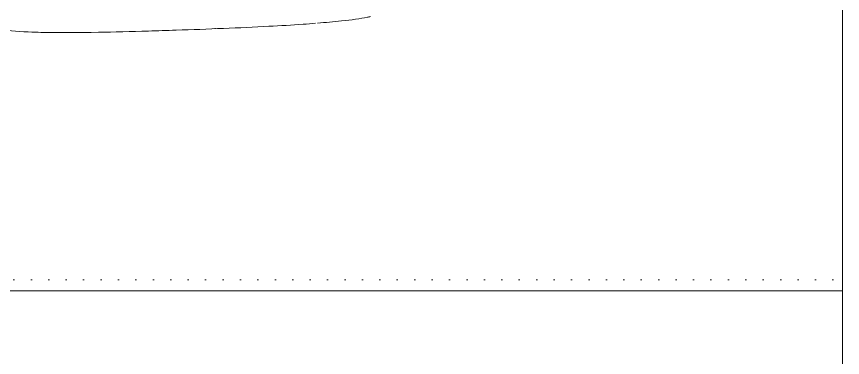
# Model space of a CAD drawing. Extents: x -2365 to 41970, y -230 to 8114.
# Drawn here: x 31179.1 to 31331.9, y 1155.1 to 1218.3 of the extents above; entities that cross this region are included whole.
import ezdxf
from ezdxf.xclip import XClip

# ---------------------------------------------------------------- set-up
doc = ezdxf.new("R2010")
doc.units = 0
doc.header["$LTSCALE"] = 25
doc.header["$XCLIPFRAME"] = 0
doc.linetypes.add('DOT2', pattern=[0.125, 0, -0.125])
doc.layers.get('0').update_dxf_attribs({"color": 9, "lineweight": 9})
for name, color, linetype, lineweight in [('04', 9, 'Continuous', 9), ('06D', 9, 'Continuous', 9), ('20', 9, 'DOT2', 9)]:
    doc.layers.add(name, color=color, linetype=linetype, lineweight=lineweight)

# ---------------------------------------------------------------- blocks, each defined once
blk = doc.blocks.new('p-araba-polo')
for points, degree, knots in [([(0.4758, -0.7941), (0.4779, -0.7946), (0.4931, -0.7978), (0.5106, -0.8003), (0.5297, -0.8023)], 3, [0, 0, 0, 0, 0.124213, 1, 1, 1, 1]), ([(0.578, -0.8067), (0.5852, -0.8073), (0.6136, -0.8094), (0.6943, -0.8142), (0.7938, -0.8181), (0.9022, -0.8216), (0.9869, -0.8238), (1.0486, -0.8241), (1.0808, -0.8236)], 3, [0, 0, 0, 0, 0.049552, 0.182368, 0.511137, 0.607099, 0.78604, 1, 1, 1, 1]), ([(0.5894, -0.8074), (0.5894, -0.8074), (0.5894, -0.8074), (0.5894, -0.8074), (0.5894, -0.8074), (0.5894, -0.8074), (0.5894, -0.8074), (0.5894, -0.8074), (0.5894, -0.8074), (0.5894, -0.8074), (0.5894, -0.8074), (0.5894, -0.8074), (0.5894, -0.8074), (0.5894, -0.8074), (0.5894, -0.8074)], 7, [0, 0, 0, 0, 0, 0, 0, 0, 1, 1, 1, 1, 1, 1, 1, 1, 1, 1, 1, 1, 1, 1, 1])]:
    blk.add_open_spline(points, degree=degree, knots=knots)
for points, degree in [([(0.5299, -0.8023), (0.5443, -0.8039), (0.5588, -0.8052), (0.5741, -0.8064)], 3), ([(0.7638, -0.8164), (0.7637, -0.8164), (0.7637, -0.8163), (0.7636, -0.8162), (0.7635, -0.8161), (0.7634, -0.8159)], 5), ([(0.7638, -0.8164), (0.7637, -0.8164), (0.7637, -0.8163), (0.7636, -0.8162), (0.7635, -0.8161), (0.7634, -0.8159)], 5), ([(0.9357, -0.8222), (0.9352, -0.8222), (0.9348, -0.8222), (0.9343, -0.8222)], 3), ([(0.9453, -0.8224), (0.9455, -0.8224), (0.9457, -0.8224), (0.9459, -0.8223), (0.9461, -0.8222), (0.9463, -0.8221)], 5), ([(0.9453, -0.8224), (0.9455, -0.8224), (0.9457, -0.8224), (0.9459, -0.8223), (0.9461, -0.8222), (0.9463, -0.8221)], 5), ([(1.0811, -0.8236), (1.0881, -0.8235), (1.0946, -0.8233), (1.1009, -0.8231)], 3), ([(1.1004, -0.8231), (1.1009, -0.8231), (1.1013, -0.8231), (1.1018, -0.8231), (1.1022, -0.823), (1.1026, -0.8229)], 5), ([(1.1026, -0.8229), (1.1022, -0.823), (1.1018, -0.8231), (1.1013, -0.8231), (1.1009, -0.8231), (1.1004, -0.8231)], 5), ([(1.1014, -0.8231), (1.1013, -0.8231), (1.1011, -0.8231), (1.101, -0.8231), (1.1008, -0.8231), (1.1007, -0.8231), (1.1006, -0.8231), (1.1004, -0.8231)], 7), ([(1.1004, -0.8231), (1.1008, -0.8231), (1.1011, -0.8231), (1.1015, -0.8231)], 3), ([(1.1009, -0.8231), (1.1242, -0.8223), (1.1443, -0.821), (1.1589, -0.8187)], 3)]:
    blk.add_open_spline(points, degree=degree)
blk = doc.blocks.new('catikatirevizepergole-krt')
blk.add_lwpolyline([(-30, 450), (-30, 380), (-800, 380), (-800, 450)], close=True)

msp = doc.modelspace()

# ---------------------------------------------------------------- linework, layer by layer
at = {"layer": '06D'}
for points in [[(31331.92, 1167.5), (31331.92, 1417.5), (30831.92, 1417.5), (30831.92, 1167.5)], [(31331.92, 1167.5), (31331.92, 917.5), (30831.92, 917.5), (30831.92, 1167.5)]]:
    msp.add_lwpolyline(points, close=True, dxfattribs=at)

# ---------------------------------------------------------------- block references
at = {"layer": '04'}
ref = msp.add_blockref('p-araba-polo', (31292.17, 1297.69), dxfattribs=dict(at, xscale=-100, yscale=100, zscale=100))
XClip(ref).set_block_clipping_path([(-0.0924763951, -0.9835002962), (4.0650970395, 0.9845199444)])
at = {"layer": '20'}
msp.add_blockref('catikatirevizepergole-krt', (31679.44, 789.5), dxfattribs=at)

doc.saveas('drawing.dxf')
